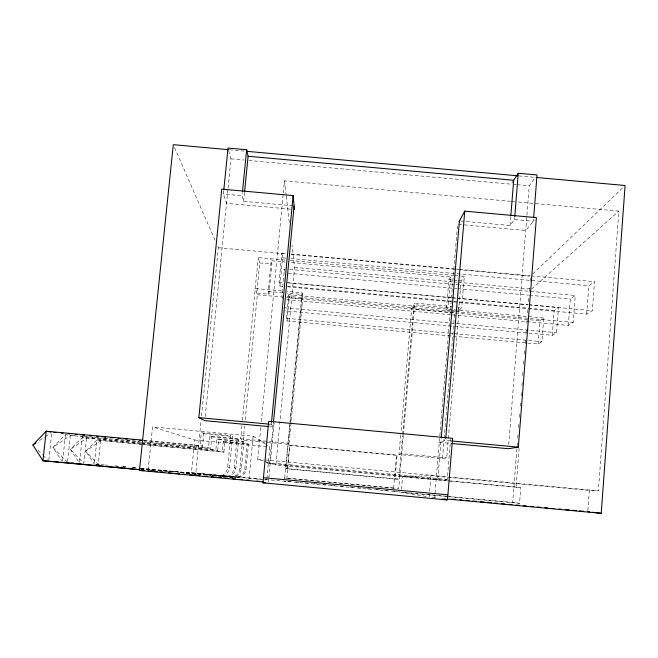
<?xml version="1.0" encoding="UTF-8"?>
<svg xmlns="http://www.w3.org/2000/svg" width="658" height="658" viewBox="0 0 658 658"><rect width="100%" height="100%" fill="white"/><g stroke="black" fill="none" stroke-linecap="round" stroke-linejoin="round"><path stroke-width="0.49" stroke-dasharray="3.29 2.47" d="M434.905 494.964L434.93 497.703M401.512 489.338L402.622 476.491L430.916 475.742L589.346 490.424L598.385 490.81L618.833 211.111L515.559 201.759M586.714 314.129L588.836 285.728L594.519 281.657L592.365 310.65L586.714 314.129L288.097 286.855M587.849 510.649L589.346 490.424M568.306 325.455L570.313 298.987L575.24 295.467L573.2 322.445L568.306 325.455L450.969 314.73M538.17 344.002L539.979 320.701L543.779 317.987L541.937 341.675L538.17 344.002L287.053 320.997L286.493 318.283L288.739 294.677L543.779 317.987M552.268 335.325L554.176 310.543L558.477 307.459L556.545 332.693L552.268 335.325L284.972 310.864M508.733 444.619L526.844 216.26M526.926 215.248L529.262 185.803L535.242 177.463M533.539 219.246L533.383 221.252L514.531 219.55L510.049 225.505L465.51 221.466M450.508 480.924L520.815 487.446L519.581 503.288L512.689 502.441L517.048 447.16M517.13 446.132L517.369 443.064M517.772 437.94L518.175 432.824M518.578 427.708L518.981 422.584M519.384 417.468L519.787 412.352M520.272 406.208L520.675 401.084M521.078 395.968L521.481 390.852M521.884 385.728L522.288 380.612M522.691 375.496L523.094 370.372M523.579 364.228L523.9 360.14M524.385 353.996L524.788 348.872M525.191 343.756L525.594 338.64M525.997 333.516L526.4 328.4M526.803 323.284L527.206 318.159M527.609 313.043L528.012 307.919M528.497 301.783L528.9 296.659M529.303 291.543L529.706 286.427M530.109 281.303L530.513 276.187L456.825 269.476M448.6 480.982L516.061 487.241L519.113 448.411M510.049 225.505L510.772 216.457M514.531 219.55L514.696 217.535M447.275 479.353L265.552 462.508L269.541 463.709L437.767 479.304L447.275 479.353L450.648 438.886M454.703 275.513L464.318 276.393L461.743 307.401L458.585 311.193L455.525 310.913M393.574 488.4L396.445 455.311L397.111 455.106L395.03 479.082L285.885 468.636L302.269 294.488L287.242 293.114M429.131 496.938L430.916 475.742M450.417 310.444L446.33 310.074L448.888 279.74L451.816 275.25M446.33 310.074L448.04 307.804L450.631 277.067L289.512 262.386M435.02 493.204L457.606 224.288L525.717 230.473L534.51 219.904M437.767 479.304L441.164 438.771M400.681 435.185L399.003 454.538L442.505 458.56L444.125 439.199M444.208 438.179L454.703 312.813L411.62 308.873L400.771 434.165M458.585 311.193L461.118 280.859L464.318 276.393M442.505 458.56L446.724 457.869L448.254 439.544M448.345 438.524L459.292 307.179L456.257 306.899M395.03 479.082L398.814 479.106L402.581 435.53M402.671 434.51L413.898 304.687L448.04 307.804M403.321 435.39L398.715 488.655L284.684 478.07L284.61 478.884M403.403 434.379L414.754 303.108L455.246 306.809M287.053 320.997L289.257 297.786L288.739 294.677M447.58 480.891L275.858 464.967L294.587 267.387L291.963 244.982M284.684 478.07L289.89 422.724M289.989 421.704L302.121 292.818L286.83 291.42M241.914 425.512L240.622 438.804L243.221 440.12L289.002 444.356L302.68 298.913L302.121 292.818M287.472 469.113L289.726 445.17L397.111 455.106M286.83 478.884L289.726 445.17M249.012 479.189L253.157 436.221L152.566 426.919L148.132 469.82M285.046 260.05L258.249 257.607L259.721 262.92L256.784 293.114L268.982 294.225L268.201 291.371L271.154 260.716L285.432 262.016M268.982 294.225L271.886 264.031L270.726 258.75M263.455 461.052L257.73 459.243L260.864 426.614M261.349 421.515L283.187 194.094M283.285 193.074L284.462 180.835L510.444 201.299M282.981 286.386L279.913 286.107L279.082 282.043L281.846 253.182L285.934 253.552M279.913 286.107L282.619 257.829L281.846 253.182M269.657 426.655L273.712 427.026L271.318 424.32L271.515 422.28M266.852 478.827L269.887 446.963L267.378 445.351M269.541 463.709L273.391 423.267M268.883 477.79L274.098 422.946M223.901 452.112L224.896 441.979L223.259 441.337L222.239 451.651L223.901 452.112L143.477 444.66M221.466 475.907A10.742 10.668 -59.2 0 0 227.693 467.147L230.794 435.538L201.34 432.816L200.073 445.474L202.565 446.165L203.799 433.77L201.34 432.816M222.231 476.458A10.52 10.446 -59.5 0 0 229.609 467.386L232.636 436.435L230.794 435.538M237.053 438.59L238.648 439.371L235.844 468.175A9.788 9.722 -60.6 0 1 226.475 477.042L223.333 476.976A9.985 9.911 -60.3 0 0 234.19 467.961L237.053 438.59L209.68 436.057L208.512 447.818L210.659 448.419L211.802 436.887L209.68 436.057M242.415 420.404L258.249 257.607M212.312 475.479L229.683 477.091A9.319 9.253 -61.3 0 0 239.816 468.677L242.481 441.238L216.918 438.87L215.832 449.858L217.708 450.385L218.777 439.593L216.918 438.87M243.221 440.12L244.603 425.89M245.195 419.796L257.344 294.768L255.246 288.533L282.759 291.05M206.908 474.854L231.312 477.116A9.154 9.089 -61.6 0 0 241.264 468.858L243.879 441.921L242.481 441.238M140.302 468.373L235.251 477.19A8.743 8.686 -62.3 0 0 244.751 469.294L247.244 443.558L223.259 441.337M140.96 468.332L236.683 477.215A8.595 8.538 -62.6 0 0 246.026 469.458L248.469 444.158L247.244 443.558M205.247 416.58L227.948 189.167M228.055 188.155L230.974 158.841L228.268 149.037M293.073 205.822L243.641 201.332L242.103 195.706L242.407 192.646M243.641 201.332L244.529 192.317M264.212 479.879L266.753 479.822L191.42 472.831L194.719 440.005L152.566 426.919M223.704 190.943L223.399 194.011L242.103 195.706M191.42 472.831L195.813 473.028L201.118 420.026M201.521 415.946L218.357 247.753L217.124 244.941M79.585 462.163L82.25 437.488L140.376 442.875M104.301 464.926L94.357 464.112L96.932 440.038L222.239 451.651M48.815 460.156L51.776 433.211M62.609 461.028L65.496 434.576L67.535 434.765M67.601 461.373L70.422 435.431L65.496 434.576L52.961 447.341L61.967 461.233M268.703 479.542L268.374 482.034M411.62 308.873L414.754 303.108M513.684 180.267L511.143 184.166L249.02 160.47M458.149 308.586L459.292 307.179M532.725 274.057L623.62 186.913M531.639 289.002L618.833 211.111M39.505 440.539L44.456 437.208M45.287 436.657L50.238 433.326M399.003 454.538L401.734 453.707L446.724 457.869M285.86 481.146L284.453 481.204M256.052 480.052L261.152 479.945M229.683 477.091L232.504 477.149M235.251 477.19L237.801 477.247M516.061 487.241L520.815 487.446M229.519 149.761L244.858 151.151M518.792 175.892L535.151 177.372M230.974 158.841L244.003 160.017M513.158 184.347L516.176 184.618M517.18 184.709L529.262 185.803M511.463 201.389L514.531 201.669M460.452 221.006L464.499 221.368M290.359 209.112L226.541 203.322L223.029 192.901M291.042 254.013L453.51 268.818M454.53 268.908L458.618 269.278M459.646 269.369L530.151 275.792M531.17 275.891L594.519 281.657M218.357 247.753L285.901 253.906M291.017 254.375L455.797 269.377M282.619 257.829L286.699 258.199M290.787 258.569L588.836 285.728M290.162 260.519L453.74 275.422M448.888 279.74L452.967 280.111M453.987 280.209L457.039 280.489M458.058 280.579L461.118 280.859M259.721 262.92L271.886 264.031M294.587 267.387L452.967 281.821M453.987 281.92L457.055 282.2M458.075 282.29L529.6 288.813M289.586 269.41L575.24 295.467M288.196 273.251L456.858 288.64M457.878 288.73L528.407 295.162M529.427 295.261L570.313 298.987M286.74 282.652L451.215 297.671M452.235 297.761L456.323 298.132M457.343 298.23L527.831 304.662M528.851 304.761L558.477 307.459M279.082 282.043L284.198 282.512M288.294 282.882L451.084 297.745M452.104 297.844L456.2 298.214M457.228 298.304L527.864 304.761M528.892 304.851L592.365 310.65M287.324 286.172L527.593 308.117M528.613 308.207L554.176 310.543M268.201 291.371L283.228 292.744M451.437 310.543L454.505 310.823M287.011 296.281L450.549 311.234M451.569 311.324L454.637 311.604M455.657 311.703L573.2 322.445M257.344 294.768L282.529 297.071M286.559 297.441L302.68 298.913M289.257 297.786L539.979 320.701M286.699 299.711L449.949 314.631M284.346 307.788L556.545 332.693M286.493 318.283L448.962 333.162M449.982 333.261L453.041 333.54M454.069 333.631L541.937 341.675M269.278 424.13L271.318 424.32M450.64 440.885L445.589 440.416L439.289 442.332L450.475 443.36M203.799 433.77L232.636 436.435M240.622 438.804L287.965 443.179L289.002 444.356M211.802 436.887L238.648 439.371M289.972 445.458L396.445 455.311M218.777 439.593L243.879 441.921M224.896 441.979L248.469 444.158M194.719 440.005L269.887 446.963M144.02 440.284L200.073 445.474M143.51 440.695L202.565 446.165M71.623 435.144L74.691 435.431M79.799 435.9L82.859 436.188M83.879 436.279L103.29 438.08M104.309 438.17L110.445 438.738M115.553 439.215L139.044 441.386M144.151 441.863L208.512 447.818M141.051 441.979L70.422 435.431L52.961 447.341L66.803 461.653M142.079 442.069L210.659 448.419M141.388 442.966L215.832 449.858M140.442 443.229L82.25 437.488L70.398 449.398L78.944 462.335M141.454 443.319L217.708 450.385M142.457 444.569L96.932 440.038L85.688 451.191L94.357 464.112M257.73 459.243L263.866 459.819M264.886 459.909L448.008 476.877M449.027 476.976L598.385 490.81M402.622 476.491L449.488 480.834M285.885 468.636L398.814 479.106M286.904 478.111L393.607 488.014M287.579 481.187L291.65 481.566M295.722 481.944L299.801 482.322M304.893 482.791L307.944 483.079M314.055 483.646L317.115 483.926M323.226 484.494L326.286 484.781M331.377 485.25L334.429 485.538M340.54 486.106L343.599 486.385M349.711 486.953L353.782 487.331M357.862 487.71L362.953 488.187M367.024 488.565L371.104 488.943M376.195 489.412L380.266 489.791M384.346 490.169L389.437 490.638M195.813 473.028L261.234 479.106M265.322 479.485L446.247 496.272M447.267 496.371L512.689 502.441M448.18 496.658L401.257 492.307L428.136 496.774M449.2 496.757L519.581 503.288M105.321 465.025L107.361 465.214M115.504 465.971L121.615 466.538M122.635 466.629L128.746 467.196M132.817 467.575L139.948 468.233M96.397 464.301L100.485 464.68M114.772 466.004L118.859 466.39M122.939 466.769L127.027 467.147M132.135 467.616L136.214 467.994M96.043 464.564L98.075 464.754M122.487 467.015L124.527 467.205M140.796 468.718L170.29 471.457M171.31 471.547L179.445 472.304M180.465 472.403L205.888 474.755M140.787 468.841L167.354 471.301M171.442 471.687L176.55 472.156M180.637 472.534L203.116 474.624M204.136 474.722L211.292 475.38M140.746 469.17L145.837 469.647M150.921 470.116L154.992 470.495M159.063 470.873L163.135 471.251M167.206 471.63L170.257 471.909M186.535 473.423L192.638 473.99M193.658 474.081L198.741 474.558M215.026 476.063L217.058 476.252M222.149 476.729L225.201 477.009M140.878 469.327L143.929 469.606M150.04 470.174L153.092 470.454M159.203 471.021L162.255 471.309M186.683 473.579L188.723 473.768M192.794 474.138L197.885 474.615M432.199 497.226L436.295 497.604M443.459 498.27L445.507 498.46M227.693 467.147L229.609 467.386M234.19 467.961L235.844 468.175M239.816 468.677L241.264 468.858M244.751 469.294L246.026 469.458M393.509 491.016L397.309 491.649M264.409 461.357L275.858 464.967M253.157 436.221L266.539 444.816M37.925 450.13L42.235 454.538M42.959 455.27L47.269 459.687M174.534 147.491L215.487 241.19M282.438 298.452L281.895 295.812L284.462 268.941L284.963 271.968M284.462 180.835L286.131 195.089M286.246 196.109L289.462 223.605M100.715 440.695L98.198 464.359L85.688 451.191L100.715 440.695M86.552 438.236L83.837 463.429L70.398 449.398L86.552 438.236"/><path stroke-width="0.99" d="M447.086 499.011L601.231 513.314L625.1 185.498L536.171 177.463M533.696 217.23L537.035 174.962L518.241 173.268L513.684 180.267L510.855 215.454M451.487 443.459L508.404 448.715L518.34 447.144L536.393 217.634L464.754 211.144L459.029 221.664M514.778 216.531L518.241 173.268M447.892 494.824L452.589 438.302L268.67 421.309L262.994 482.824L446.988 499.907A5.083 0.469 -85.3 0 0 447.892 494.824L263.282 477.692M441.255 437.751L459.44 220.915M445.762 438.376L464.754 211.144M271.515 422.28L293.131 195.582L221.754 189.117L198.848 417.624L204.844 420.668L268.645 426.557M273.489 422.247L294.085 205.913M242.506 191.618L246.651 149.736L227.997 148.058L223.81 189.923M244.628 191.322L248.091 156.259L246.651 149.736M263.323 481.952L139.471 470.454L173.301 144.686L228.499 149.67M139.652 469.754L42.926 460.781L32.9 444.981L46.192 431.22L143.008 440.186M32.9 444.981L36.198 442.76M262.994 482.824L265.635 482.627M139.471 470.454L144.225 470.667M246.898 151.332L517.772 175.801M248.091 156.259L513.684 180.267M198.848 417.624L269.278 424.13M451.651 440.983L518.34 447.144M53.923 432.405L55.963 432.586M61.046 433.063L63.086 433.252M68.177 433.721L70.209 433.91M75.3 434.379L77.34 434.568M82.431 435.037L84.463 435.226M89.554 435.703L91.594 435.892M96.685 436.361L98.716 436.55M103.808 437.019L105.848 437.208M110.939 437.677L112.97 437.866M118.062 438.343L120.101 438.532M125.184 439.001L127.224 439.19M132.316 439.659L134.347 439.848M139.438 440.317L141.478 440.506M64.533 462.237L66.573 462.426M71.664 462.895L73.696 463.084M78.787 463.561L80.819 463.75M107.287 466.209L109.327 466.39M51.768 461.439L42.926 460.781L46.192 431.22L50.937 432.051M53.808 461.628L58.916 462.105M60.955 462.294L115.06 467.312M117.099 467.501L139.562 469.59M148.025 470.84L150.065 471.029M154.145 471.408L157.196 471.696M161.276 472.074L164.327 472.354M168.407 472.732L172.486 473.11M175.538 473.398L179.618 473.776M182.677 474.056L185.729 474.344M189.808 474.722L192.868 475.002M196.939 475.38L199.999 475.668M204.07 476.047L207.13 476.326M211.21 476.705L214.261 476.992M218.341 477.371L221.401 477.65M225.472 478.029L228.532 478.317M232.603 478.695L235.663 478.975M239.742 479.353L242.794 479.641M246.873 480.019L248.913 480.208M452.671 499.126L455.739 499.406M459.835 499.784L461.883 499.981M466.999 500.45L469.047 500.639M473.143 501.026L476.211 501.306M480.307 501.684L484.403 502.07M487.471 502.35L491.567 502.737M494.635 503.016L497.703 503.304M501.799 503.683L504.867 503.97M508.963 504.349L512.039 504.637M516.127 505.015L519.203 505.295M523.291 505.681L526.367 505.961M530.455 506.339L533.531 506.627M537.627 507.005L540.695 507.293M544.791 507.672L547.859 507.96M551.955 508.338L554.003 508.527M559.119 509.004L561.167 509.193M565.255 509.572L569.351 509.95M572.427 510.238L576.515 510.616M579.591 510.904L583.679 511.282M587.775 511.661L589.7 511.899M592.587 512.253L601.231 513.314M441.995 499.077L446.988 499.907M293.131 195.582L294.414 209.483"/></g></svg>
